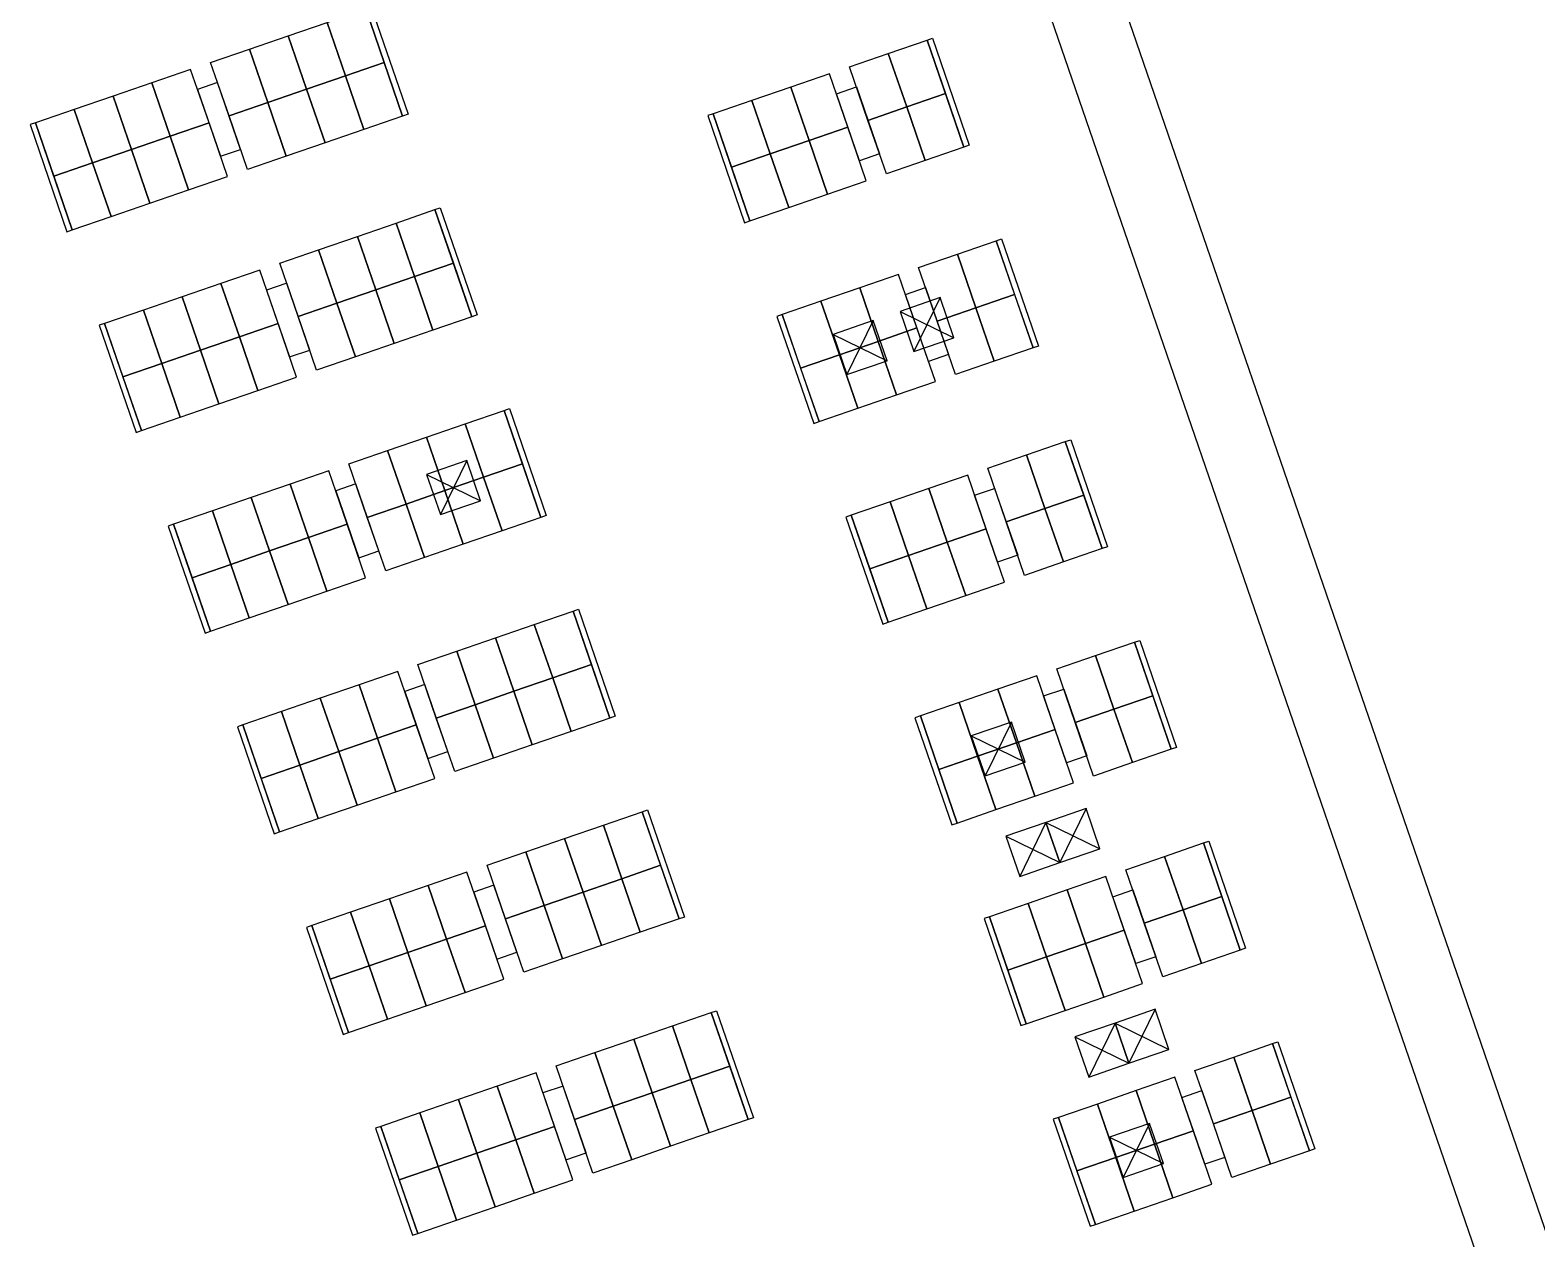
# Model space of a CAD drawing. Extents: x 809431 to 809707, y 818703 to 819368.
# Drawn here: x 809669.11 to 809690.41, y 818751.27 to 818768.35 of the extents above; entities that cross this region are included whole.
import ezdxf

# ---------------------------------------------------------------- set-up
doc = ezdxf.new("R2010")
doc.units = 0
for name, color, linetype in [('Fix Furn', 7, 'Continuous'), ('MAJ230__', 7, 'Continuous'), ('MAJ430_B', 7, 'Continuous'), ('MAJ430_R', 7, 'Continuous'), ('MAJ724__', 7, 'Continuous'), ('MAJ971__', 7, 'Continuous')]:
    doc.layers.add(name, color=color, linetype=linetype)

# ---------------------------------------------------------------- blocks, each defined once
blk = doc.blocks.new('8-Seater')
at = {"layer": 'Fix Furn'}
for points in [[(316.683, 206.688), (316.683, 206.608), (315.083, 206.608), (315.083, 206.688)], [(315.883, 206.608), (315.883, 206.028), (315.083, 206.028), (315.083, 206.608)], [(316.683, 206.608), (316.683, 206.028), (315.883, 206.028), (315.883, 206.608)], [(315.883, 206.028), (315.883, 205.448), (315.083, 205.448), (315.083, 206.028)], [(316.683, 206.028), (316.683, 205.448), (315.883, 205.448), (315.883, 206.028)], [(315.883, 205.448), (315.883, 204.868), (315.083, 204.868), (315.083, 205.448)], [(316.683, 205.448), (316.683, 204.868), (315.883, 204.868), (315.883, 205.448)], [(315.883, 204.868), (315.883, 204.288), (315.083, 204.288), (315.083, 204.868)], [(316.683, 204.868), (316.683, 204.288), (315.883, 204.288), (315.883, 204.868)], [(316.383, 203.988), (315.383, 203.988), (315.383, 204.288), (316.383, 204.288)], [(315.883, 203.408), (315.883, 203.988), (315.083, 203.988), (315.083, 203.408)], [(316.683, 203.408), (316.683, 203.988), (315.883, 203.988), (315.883, 203.408)], [(315.883, 202.828), (315.883, 203.408), (315.083, 203.408), (315.083, 202.828)], [(316.683, 202.828), (316.683, 203.408), (315.883, 203.408), (315.883, 202.828)], [(315.883, 202.248), (315.883, 202.828), (315.083, 202.828), (315.083, 202.248)], [(316.683, 202.248), (316.683, 202.828), (315.883, 202.828), (315.883, 202.248)], [(315.883, 201.668), (315.883, 202.248), (315.083, 202.248), (315.083, 201.668)], [(316.683, 201.668), (316.683, 202.248), (315.883, 202.248), (315.883, 201.668)], [(316.683, 201.588), (316.683, 201.668), (315.083, 201.668), (315.083, 201.588)]]:
    blk.add_lwpolyline(points, close=True, dxfattribs=at)
blk = doc.blocks.new('2x5-Seater')
at = {"layer": 'Fix Furn'}
for points in [[(238.683, 161.455), (238.683, 161.375), (237.083, 161.375), (237.083, 161.455)], [(237.883, 161.375), (237.883, 160.795), (237.083, 160.795), (237.083, 161.375)], [(238.683, 161.375), (238.683, 160.795), (237.883, 160.795), (237.883, 161.375)], [(237.883, 160.795), (237.883, 160.215), (237.083, 160.215), (237.083, 160.795)], [(238.683, 160.795), (238.683, 160.215), (237.883, 160.215), (237.883, 160.795)], [(238.383, 159.915), (237.383, 159.915), (237.383, 160.215), (238.383, 160.215)], [(237.883, 159.335), (237.883, 159.915), (237.083, 159.915), (237.083, 159.335)], [(238.683, 159.335), (238.683, 159.915), (237.883, 159.915), (237.883, 159.335)], [(237.883, 158.755), (237.883, 159.335), (237.083, 159.335), (237.083, 158.755)], [(238.683, 158.755), (238.683, 159.335), (237.883, 159.335), (237.883, 158.755)], [(237.883, 158.175), (237.883, 158.755), (237.083, 158.755), (237.083, 158.175)], [(238.683, 158.175), (238.683, 158.755), (237.883, 158.755), (237.883, 158.175)], [(238.683, 158.095), (238.683, 158.175), (237.083, 158.175), (237.083, 158.095)]]:
    blk.add_lwpolyline(points, close=True, dxfattribs=at)

msp = doc.modelspace()

# ---------------------------------------------------------------- linework, layer by layer
at = {"layer": 'MAJ230__'}
msp.add_line((809674.923, 818793.555), (809704.145, 818708.688), dxfattribs=at)
at = {"layer": 'MAJ430_B'}
for p, q in [((809680.463, 818764.051), (809681.226, 818763.679)), ((809681.03, 818764.246), (809680.658, 818763.484)), ((809675.282, 818762.267), (809674.91, 818761.504)), ((809674.714, 818762.072), (809675.477, 818761.7)), ((809684.039, 818757.35), (809683.667, 818756.588)), ((809683.472, 818757.155), (809683.1, 818756.392)), ((809683.472, 818757.155), (809684.235, 818756.783)), ((809682.905, 818756.96), (809683.667, 818756.588)), ((809685.016, 818754.514), (809684.644, 818753.751)), ((809684.449, 818754.319), (809684.077, 818753.556)), ((809684.449, 818754.319), (809685.211, 818753.947)), ((809683.881, 818754.123), (809684.644, 818753.751))]:
    msp.add_line(p, q, dxfattribs=at)
for points in [[(809680.658, 818763.484), (809681.226, 818763.679), (809681.03, 818764.246), (809680.463, 818764.051)], [(809674.91, 818761.504), (809675.477, 818761.7), (809675.282, 818762.267), (809674.714, 818762.072)], [(809683.667, 818756.588), (809684.235, 818756.783), (809684.039, 818757.35), (809683.472, 818757.155)], [(809683.1, 818756.392), (809683.667, 818756.588), (809683.472, 818757.155), (809682.905, 818756.96)], [(809684.644, 818753.751), (809685.211, 818753.947), (809685.016, 818754.514), (809684.449, 818754.319)], [(809684.077, 818753.556), (809684.644, 818753.751), (809684.449, 818754.319), (809683.881, 818754.123)]]:
    msp.add_lwpolyline(points, close=True, dxfattribs=at)
at = {"layer": 'MAJ430_R'}
for p, q in [((809681.976, 818764.572), (809681.604, 818763.809)), ((809681.409, 818764.377), (809682.171, 818764.005)), ((809682.984, 818758.573), (809682.612, 818757.811)), ((809682.416, 818758.378), (809683.179, 818758.006)), ((809684.937, 818752.9), (809684.565, 818752.138)), ((809684.37, 818752.705), (809685.132, 818752.333))]:
    msp.add_line(p, q, dxfattribs=at)
for points in [[(809681.604, 818763.809), (809682.171, 818764.005), (809681.976, 818764.572), (809681.409, 818764.377)], [(809682.612, 818757.811), (809683.179, 818758.006), (809682.984, 818758.573), (809682.416, 818758.378)], [(809684.565, 818752.138), (809685.132, 818752.333), (809684.937, 818752.9), (809684.37, 818752.705)]]:
    msp.add_lwpolyline(points, close=True, dxfattribs=at)
at = {"layer": 'MAJ971__'}
msp.add_lwpolyline([(809706.637, 818704.62), (809675.899, 818793.891)], dxfattribs=at)

# ---------------------------------------------------------------- block references
at = {"layer": 'MAJ724__', "yscale": -1.0000000000000002, "rotation": -70.99989299695696}
for p in [(809761.955, 819132.224), (809762.932, 819129.388), (809763.909, 819126.551), (809764.885, 819123.715), (809765.862, 819120.878), (809766.839, 819118.041)]:
    msp.add_blockref('8-Seater', p, dxfattribs=at)
at = {"layer": 'MAJ724__', "rotation": -71.0001098042651}
for p in [(809452.022, 818939.839), (809452.999, 818937.002), (809453.976, 818934.165), (809454.952, 818931.329), (809455.929, 818928.492), (809456.906, 818925.656)]:
    msp.add_blockref('2x5-Seater', p, dxfattribs=at)

doc.saveas('drawing.dxf')
